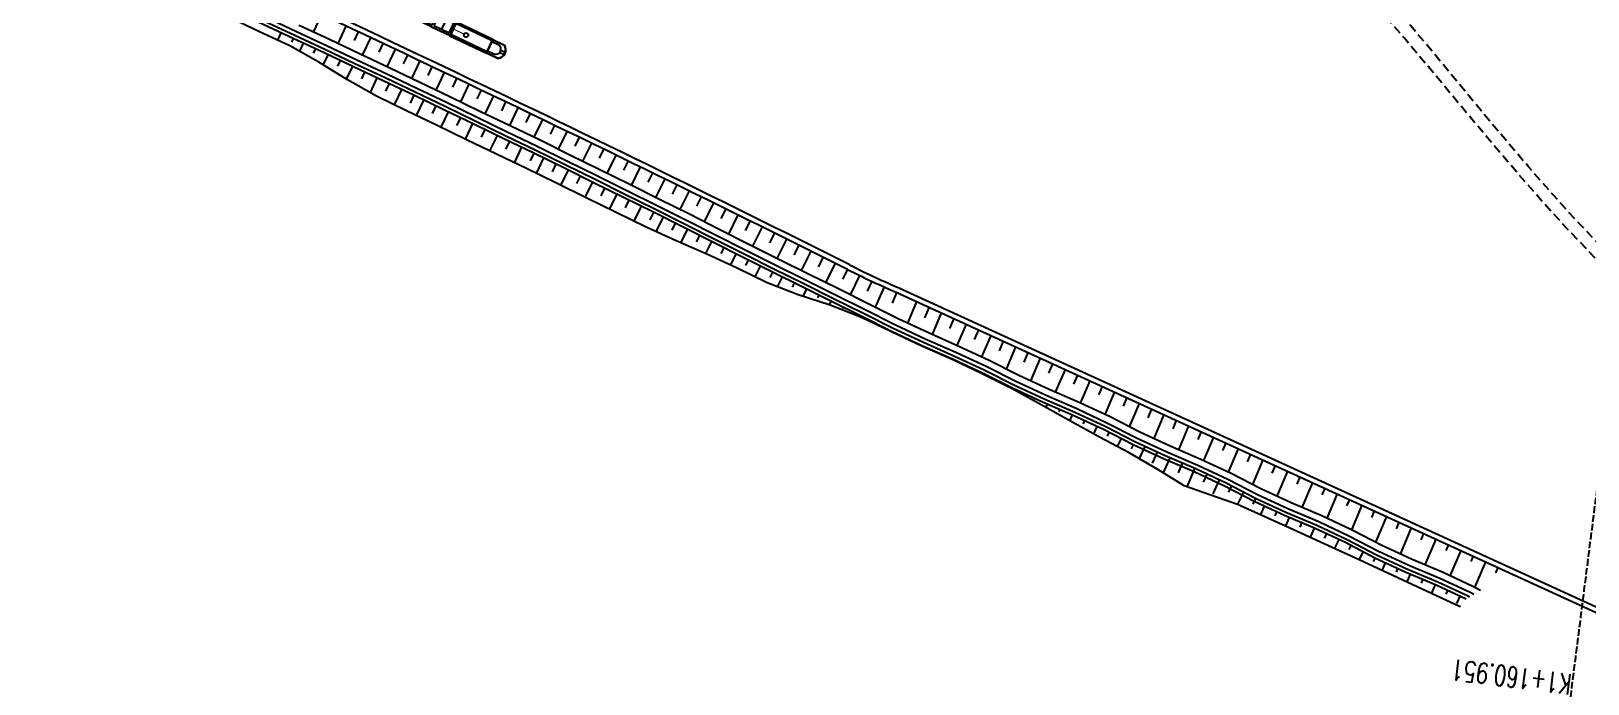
# Model space of a CAD drawing. Header units: inches. Extents: x 499362 to 502582, y 2542122 to 2545349.
# Drawn here: x 500506 to 500735.1, y 2543711.2 to 2543807.1 of the extents above; entities that cross this region are included whole.
import ezdxf
from ezdxf.enums import TextEntityAlignment as Align

# ---------------------------------------------------------------- set-up
doc = ezdxf.new("R2010")
doc.units = ezdxf.units.IN
doc.header["$MEASUREMENT"] = 0
for name, pattern in [('DASHED', [19.05, 12.7, -6.35]), ('HIDDEN', [9.525, 6.35, -3.175]), ('SuiDao_XUXIAN', [1.3, 1, -0.3])]:
    doc.linetypes.add(name, pattern=pattern)
for name, color, linetype in [('0-段落划分', 2, 'Continuous'), ('要素桩', 7, 'Continuous'), ('隧道', 6, 'Continuous')]:
    doc.layers.add(name, color=color, linetype=linetype)
doc.styles.add('GTF_XW', font='simplex1.shx', dxfattribs={"width": 0.7, "bigfont": 'hztxt.shx'})

# ---------------------------------------------------------------- blocks, each defined once
blk = doc.blocks.new('收费亭下人井')
for points in [[(462.5, -412.6), (493.5, -412.6), (493.5, -390.6), (462.5, -390.6)], [(465.5, -409.6), (490.5, -409.6), (490.5, -393.6), (465.5, -393.6)]]:
    blk.add_lwpolyline(points, close=True)
blk = doc.blocks.new('岛尾')
for p, q in [((642.6, -307.5), (642.6, -329.5)), ((642.6, -307.5), (661.6, -307.5)), ((642.6, -308), (661.4, -308)), ((642.6, -311), (652.6, -311)), ((659.9, -316.5), (667, -316.5)), ((659.9, -320.5), (667, -320.5)), ((642.6, -326), (652.6, -326)), ((642.6, -329), (661.4, -329)), ((642.6, -329.5), (661.6, -329.5))]:
    blk.add_line(p, q)
for centre, radius, start, end in [((652.6, -318.5), 7.5, 270, 90), ((654.6, -318.5), 12.5, 302.8599, 57.1401), ((654.6, -318.5), 13, 302.2042, 57.7958)]:
    blk.add_arc(centre, radius, start, end)
blk = doc.blocks.new('岛头')
for points in [[(531.4, -373.3), (531.8, -373.2), (529.9, -375.9), (528.7, -375.9), (530.6, -373.7)], [(531.4, -378.6), (531.8, -378.7), (529.9, -376), (528.7, -376), (530.6, -378.2)], [(531.8, -375.9), (533.9, -373), (536.1, -372.7), (533.9, -375.9)], [(531.8, -375.9), (533.9, -378.9), (536.1, -379.1), (533.9, -375.9)], [(538.5, -372.4), (540.5, -372.2), (537.9, -375.9), (536, -375.9)], [(538.5, -379.4), (540.5, -379.7), (537.9, -376), (536, -376)], [(540, -375.9), (542.8, -371.9), (545, -371.7), (542, -375.9)], [(540, -376), (542.8, -379.9), (545, -380.2), (542, -376)]]:
    blk.add_hatch(color=2).paths.add_polyline_path(points)
h = blk.add_hatch()
h.set_pattern_fill('DOTS', color=2, scale=0.500668, style=0)
h.set_pattern_definition([(0, (-2.891226, -791.991215), (0.0156458611, 0.0312917223), [0, -0.0312917223])])
edge = h.paths.add_edge_path()
edge.add_line((544.6, -375.9), (546.7, -370.4))
edge.add_arc((556.9, -380.1), 14.1, 136.4053, 162.4503)
edge.add_line((543.5, -375.9), (544.6, -375.9))
h = blk.add_hatch()
h.set_pattern_fill('DOTS', color=2, scale=0.500668, style=0)
h.set_pattern_definition([(0, (-2.891226, 40.1149), (0.0156458611, -0.0312917223), [0, -0.0312917223])])
edge = h.paths.add_edge_path()
edge.add_line((544.6, -376), (546.7, -381.4))
edge.add_arc((556.9, -371.7), 14.1, 197.5497, 223.5947, ccw=False)
edge.add_line((543.5, -376), (544.6, -376))
h = blk.add_hatch(color=2)
edge = h.paths.add_edge_path()
edge.add_line((546.5, -375.9), (549.5, -368.1))
edge.add_arc((561.1, -386.4), 21.7, 113.6967, 122.351, ccw=False)
edge.add_line((552.4, -366.6), (547.5, -375.9))
edge.add_line((547.5, -375.9), (546.5, -375.9))
h = blk.add_hatch(color=2)
edge = h.paths.add_edge_path()
edge.add_line((546.5, -376), (549.5, -383.8))
edge.add_arc((561.1, -365.5), 21.7, 237.649, 246.3033)
edge.add_line((552.4, -385.3), (547.5, -376))
edge.add_line((547.5, -376), (546.5, -376))
h = blk.add_hatch(color=2)
edge = h.paths.add_edge_path()
edge.add_line((549.6, -375.9), (550.8, -375.9))
edge.add_arc((562.3, -375.9), 11.5, 168.6067, 180.0025, ccw=False)
edge.add_line((551, -373.7), (549.6, -375.9))
h = blk.add_hatch(color=2)
edge = h.paths.add_edge_path()
edge.add_line((549.6, -375.9), (550.8, -375.9))
edge.add_arc((562.3, -375.9), 11.5, 179.9975, 191.3933)
edge.add_line((551, -378.2), (549.6, -375.9))
for p, q in [((553, -364.9), (558.7, -364.9)), ((558.7, -364.9), (568.7, -364.9)), ((564.7, -367.3), (564.7, -364.9)), ((566.7, -367.3), (566.7, -364.9)), ((568.7, -386.9), (568.7, -364.9)), ((553, -386.9), (558.7, -386.9)), ((558.7, -367.3), (568.7, -367.3)), ((558.7, -384.6), (568.7, -384.6)), ((558.7, -386.9), (568.7, -386.9)), ((564.7, -386.9), (564.7, -384.6)), ((566.7, -386.9), (566.7, -384.6))]:
    blk.add_line(p, q)
at = {"color": 7}
for points in [[(553, -364.9, 0.07322), (547.1, -366.6, 0.050166), (530.6, -373.6), (528.7, -375.9)], [(558.7, -364.9, -0.035902), (554, -365.9, 0.256273), (543.5, -375.9)], [(553, -386.9, -0.07322), (547.1, -385.3, -0.050166), (530.6, -378.3), (528.7, -375.9)], [(558.7, -386.9, 0.035902), (554, -386, -0.256273), (543.5, -375.9)]]:
    blk.add_lwpolyline(points, format="xyb", dxfattribs=at)
for centre, radius, start, end in [((562.4, -375.9), 11.6, 108.4985, 180), ((562.4, -375.9), 11.6, 180, 251.5015), ((562.4, -375.9), 9.38, 113.2281, 180.0227), ((562.4, -376), 9.38, 179.9773, 246.7943)]:
    blk.add_arc(centre, radius, start, end, dxfattribs=at)
blk = doc.blocks.new('A$C0F3E7B50')
blk.add_line((0, 1.6), (0, -1.6))
for points in [[(-52, 2.2), (-3.1, 2.2), (-3.1, -2.2), (-52, -2.2)], [(-52, 1.73), (-3.1, 1.73), (-3.1, -1.73), (-52, -1.73)], [(15, 2.2), (3.1, 2.2), (3.1, -2.2), (15, -2.2)], [(15, 1.73), (3.1, 1.73), (3.1, -1.73), (15, -1.73)]]:
    blk.add_lwpolyline(points, close=True)
at = {"linetype": 'HIDDEN', "const_width": 0.3}
for points in [[(-6.67, 0), (-3.1, 0)], [(6.67, 0), (3.1, 0)]]:
    blk.add_lwpolyline(points, dxfattribs=at)
for centre in [(-7.3, 0), (7.3, 0)]:
    blk.add_circle(centre, 0.631)
at = {"xscale": 0.1999999999998181, "yscale": 0.2000000000000455, "zscale": 0.2}
for name, p in [('岛头', (-165.74, 75.19)), ('收费亭下人井', (-95.6, 80.33)), ('岛尾', (-113.52, 63.71))]:
    blk.add_blockref(name, p, dxfattribs=at)
blk = doc.blocks.new('A$C3A006F90')
at = {"layer": '0-段落划分', "color": 2, "linetype": 'Continuous'}
for p, q in [((500548.73, 2543809.56), (500547.53, 2543806.99)), ((500552.35, 2543807.86), (500551.14, 2543805.29)), ((500542.78, 2543806.89), (500542.28, 2543805.81)), ((500544.59, 2543806.04), (500544.34, 2543805.5)), ((500546.05, 2543805.36), (500545.5, 2543804.18)), ((500554.16, 2543807.01), (500553.55, 2543805.73)), ((500555.97, 2543806.16), (500554.76, 2543803.59)), ((500557.78, 2543805.31), (500557.17, 2543804.02)), ((500547.86, 2543804.51), (500547.55, 2543803.86)), ((500549.67, 2543803.66), (500548.98, 2543802.2)), ((500551.48, 2543802.81), (500551.09, 2543801.97)), ((500559.59, 2543804.46), (500558.37, 2543801.88)), ((500561.4, 2543803.6), (500560.79, 2543802.32)), ((500563.2, 2543802.75), (500561.98, 2543800.17)), ((500553.29, 2543801.96), (500552.4, 2543800.07)), ((500555.1, 2543801.11), (500554.62, 2543800.1)), ((500565.01, 2543801.89), (500564.4, 2543800.6)), ((500566.82, 2543801.03), (500565.59, 2543798.45)), ((500556.91, 2543800.25), (500555.89, 2543798.1)), ((500558.72, 2543799.4), (500558.19, 2543798.28)), ((500560.52, 2543798.54), (500559.46, 2543796.28)), ((500568.62, 2543800.18), (500568.01, 2543798.88)), ((500570.43, 2543799.32), (500569.19, 2543796.72)), ((500572.23, 2543798.45), (500571.61, 2543797.15)), ((500562.33, 2543797.69), (500561.79, 2543796.55)), ((500563.78, 2543796.99), (500562.69, 2543794.72)), ((500565.58, 2543796.13), (500565.04, 2543794.99)), ((500574.04, 2543797.59), (500572.79, 2543794.98)), ((500575.84, 2543796.73), (500575.22, 2543795.42)), ((500577.65, 2543795.86), (500576.39, 2543793.24)), ((500567.39, 2543795.26), (500566.29, 2543792.99)), ((500569.19, 2543794.39), (500568.64, 2543793.26)), ((500570.99, 2543793.52), (500569.89, 2543791.25)), ((500579.45, 2543795), (500578.82, 2543793.69)), ((500581.25, 2543794.13), (500579.99, 2543791.51)), ((500572.79, 2543792.65), (500572.24, 2543791.52)), ((500574.59, 2543791.78), (500573.49, 2543789.52)), ((500583.05, 2543793.26), (500582.42, 2543791.95)), ((500584.86, 2543792.39), (500583.58, 2543789.76)), ((500586.66, 2543791.52), (500586.02, 2543790.2)), ((500576.39, 2543790.91), (500575.84, 2543789.78)), ((500578.19, 2543790.04), (500577.1, 2543787.78)), ((500579.99, 2543789.18), (500579.45, 2543788.04)), ((500588.46, 2543790.65), (500587.16, 2543787.99)), ((500590.26, 2543789.78), (500589.6, 2543788.44)), ((500592.05, 2543788.91), (500590.74, 2543786.21)), ((500581.44, 2543788.47), (500580.33, 2543786.21)), ((500583.23, 2543787.59), (500582.68, 2543786.46)), ((500585.03, 2543786.7), (500583.91, 2543784.47)), ((500593.85, 2543788.03), (500593.19, 2543786.68)), ((500595.65, 2543787.16), (500594.33, 2543784.44)), ((500586.82, 2543785.81), (500586.26, 2543784.7)), ((500588.61, 2543784.92), (500587.5, 2543782.7)), ((500597.45, 2543786.28), (500596.78, 2543784.92)), ((500599.25, 2543785.4), (500597.92, 2543782.68)), ((500601.04, 2543784.52), (500600.37, 2543783.16)), ((500590.4, 2543784.04), (500589.85, 2543782.93)), ((500592.19, 2543783.15), (500591.1, 2543780.93)), ((500593.99, 2543782.27), (500593.45, 2543781.16)), ((500602.84, 2543783.64), (500601.49, 2543780.9)), ((500604.63, 2543782.76), (500603.95, 2543781.38)), ((500595.78, 2543781.39), (500594.7, 2543779.17)), ((500597.58, 2543780.51), (500597.04, 2543779.4)), ((500599.02, 2543779.79), (500597.94, 2543777.64)), ((500606.43, 2543781.88), (500605.06, 2543779.09)), ((500608.22, 2543780.99), (500607.53, 2543779.59)), ((500610.01, 2543780.11), (500608.62, 2543777.28)), ((500600.81, 2543778.89), (500600.28, 2543777.85)), ((500602.59, 2543777.99), (500601.58, 2543776)), ((500611.81, 2543779.22), (500611.11, 2543777.8)), ((500613.6, 2543778.33), (500612.19, 2543775.49)), ((500615.39, 2543777.44), (500614.69, 2543776.02)), ((500604.37, 2543777.09), (500603.89, 2543776.15)), ((500606.15, 2543776.18), (500605.26, 2543774.41)), ((500607.94, 2543775.28), (500607.51, 2543774.43)), ((500617.18, 2543776.55), (500615.77, 2543773.7)), ((500618.97, 2543775.66), (500618.26, 2543774.24)), ((500609.73, 2543774.37), (500608.91, 2543772.75)), ((500611.51, 2543773.48), (500611.12, 2543772.69)), ((500620.76, 2543774.77), (500619.35, 2543771.93)), ((500622.55, 2543773.88), (500621.84, 2543772.46)), ((500624.34, 2543772.98), (500622.93, 2543770.15)), ((500613.3, 2543772.58), (500612.52, 2543771.02)), ((500615.09, 2543771.69), (500614.71, 2543770.91)), ((500616.53, 2543770.98), (500615.82, 2543769.55)), ((500626.13, 2543772.09), (500625.42, 2543770.68)), ((500626.13, 2543772.09), (500625.42, 2543770.68)), ((500627.92, 2543771.2), (500626.54, 2543768.35)), ((500618.32, 2543770.09), (500618.01, 2543769.46)), ((500620.11, 2543769.2), (500619.59, 2543768.14)), ((500621.91, 2543768.31), (500621.71, 2543767.91)), ((500629.73, 2543770.34), (500629.05, 2543768.89)), ((500631.55, 2543769.51), (500630.2, 2543766.52)), ((500633.37, 2543768.7), (500632.7, 2543767.15)), ((500623.7, 2543767.43), (500623.43, 2543766.89)), ((500625.49, 2543766.53), (500625.4, 2543766.35)), ((500636.32, 2543767.38), (500634.95, 2543764.18)), ((500638.14, 2543766.55), (500637.47, 2543764.99)), ((500627.28, 2543765.64), (500627.18, 2543765.44)), ((500629.06, 2543764.74), (500629.04, 2543764.69)), ((500630.85, 2543763.84), (500630.82, 2543763.77)), ((500639.95, 2543765.72), (500638.59, 2543762.51)), ((500641.77, 2543764.88), (500641.14, 2543763.39)), ((500643.59, 2543764.05), (500642.25, 2543760.91)), ((500632.64, 2543762.94), (500632.63, 2543762.92)), ((500645.41, 2543763.22), (500644.8, 2543761.78)), ((500647.23, 2543762.39), (500645.88, 2543759.22)), ((500649.05, 2543761.56), (500648.45, 2543760.14)), ((500650.87, 2543760.72), (500649.48, 2543757.45)), ((500652.69, 2543759.89), (500652.08, 2543758.46)), ((500654.51, 2543759.06), (500653.08, 2543755.71)), ((500656.33, 2543758.23), (500655.73, 2543756.83)), ((500658.15, 2543757.4), (500656.72, 2543754.05)), ((500659.97, 2543756.56), (500659.4, 2543755.24)), ((500661.79, 2543755.73), (500660.39, 2543752.45)), ((500663.61, 2543754.9), (500663.07, 2543753.63)), ((500651.89, 2543753.95), (500651.79, 2543753.75)), ((500653.7, 2543753.1), (500653.63, 2543752.95)), ((500655.52, 2543752.28), (500655.32, 2543751.82)), ((500665.43, 2543754.07), (500664.01, 2543750.76)), ((500667.25, 2543753.24), (500666.71, 2543751.98)), ((500669.07, 2543752.4), (500667.6, 2543748.97)), ((500657.36, 2543751.48), (500657.22, 2543751.16)), ((500659.19, 2543750.69), (500658.83, 2543749.84)), ((500670.89, 2543751.57), (500670.34, 2543750.29)), ((500672.71, 2543750.74), (500671.21, 2543747.22)), ((500661.01, 2543749.85), (500660.79, 2543749.37)), ((500662.82, 2543749), (500662.32, 2543747.93)), ((500664.62, 2543748.13), (500664.33, 2543747.57)), ((500674.52, 2543749.91), (500673.99, 2543748.66)), ((500676.34, 2543749.08), (500674.85, 2543745.58)), ((500678.16, 2543748.24), (500677.67, 2543747.08)), ((500666.4, 2543747.22), (500665.82, 2543746.07)), ((500668.18, 2543746.31), (500667.89, 2543745.73)), ((500669.91, 2543746.06), (500669.08, 2543744.28)), ((500679.98, 2543747.41), (500678.52, 2543743.99)), ((500681.8, 2543746.58), (500681.33, 2543745.47)), ((500683.62, 2543745.75), (500682.15, 2543742.29)), ((500671.72, 2543745.22), (500670.97, 2543743.59)), ((500673.55, 2543744.4), (500672.6, 2543742.2)), ((500675.38, 2543743.61), (500674.78, 2543742.2)), ((500685.44, 2543744.92), (500684.97, 2543743.81)), ((500687.26, 2543744.08), (500685.72, 2543740.47)), ((500689.08, 2543743.25), (500688.6, 2543742.12)), ((500677.22, 2543742.82), (500676.1, 2543740.21)), ((500679.04, 2543741.98), (500678.49, 2543740.82)), ((500680.85, 2543741.14), (500679.89, 2543739.08)), ((500690.9, 2543742.42), (500689.33, 2543738.74)), ((500692.72, 2543741.59), (500692.25, 2543740.5)), ((500682.65, 2543740.26), (500682.17, 2543739.34)), ((500684.42, 2543739.34), (500683.51, 2543737.58)), ((500694.54, 2543740.76), (500692.98, 2543737.11)), ((500696.36, 2543739.92), (500695.93, 2543738.93)), ((500698.18, 2543739.09), (500696.65, 2543735.52)), ((500686.2, 2543738.43), (500685.77, 2543737.59)), ((500687.47, 2543737.29), (500686.9, 2543736.05)), ((500689.29, 2543736.45), (500689, 2543735.84)), ((500700, 2543738.26), (500699.59, 2543737.31)), ((500701.82, 2543737.43), (500700.28, 2543733.83)), ((500703.64, 2543736.6), (500703.23, 2543735.64)), ((500691.11, 2543735.63), (500690.58, 2543734.38)), ((500692.95, 2543734.85), (500692.68, 2543734.2)), ((500694.79, 2543734.07), (500694.22, 2543732.72)), ((500705.45, 2543735.76), (500703.84, 2543731.98)), ((500707.27, 2543734.93), (500706.86, 2543733.95)), ((500709.09, 2543734.1), (500707.45, 2543730.25)), ((500696.61, 2543733.23), (500696.3, 2543732.57)), ((500698.42, 2543732.38), (500697.82, 2543731.09)), ((500710.91, 2543733.27), (500710.51, 2543732.33)), ((500712.73, 2543732.44), (500711.11, 2543728.64)), ((500714.55, 2543731.6), (500714.2, 2543730.77)), ((500700.21, 2543731.5), (500699.9, 2543730.9)), ((500701.99, 2543730.58), (500701.41, 2543729.46)), ((500703.76, 2543729.65), (500703.5, 2543729.14)), ((500716.37, 2543730.77), (500714.78, 2543727.05)), ((500718.19, 2543729.94), (500717.86, 2543729.15)), ((500705.28, 2543728.95), (500704.8, 2543727.92)), ((500707.09, 2543728.11), (500706.86, 2543727.6)), ((500708.92, 2543727.29), (500708.48, 2543726.25)), ((500720.01, 2543729.11), (500718.41, 2543725.35)), ((500721.83, 2543728.28), (500721.49, 2543727.47)), ((500710.76, 2543726.52), (500710.53, 2543725.97)), ((500712.61, 2543725.75), (500712.13, 2543724.6)), ((500714.42, 2543724.91), (500714.16, 2543724.35)), ((500716.24, 2543724.06), (500715.73, 2543722.97))]:
    blk.add_line(p, q, dxfattribs=at)
at = {"layer": '0-段落划分', "color": 2}
for p, q in [((500634.79, 2543768.9), (500740.95, 2543720.36)), ((500634.5, 2543768.21), (500740.59, 2543719.7))]:
    blk.add_line(p, q, dxfattribs=at)
at = {"layer": '0-段落划分', "color": 2, "linetype": 'DASHED', "lineweight": -3, "ltscale": 0.1, "flags": 128}
for points in [[(500760.93, 2543756.55), (500756.65, 2543759.11), (500752.5, 2543761.92), (500748.49, 2543764.98), (500744.6, 2543768.26), (500740.81, 2543771.74), (500737.1, 2543775.39), (500733.47, 2543779.18), (500729.91, 2543783.1), (500726.39, 2543787.12), (500722.9, 2543791.22), (500719.43, 2543795.37), (500715.98, 2543799.55), (500712.51, 2543803.73), (500709.03, 2543807.89), (500705.52, 2543812.01), (500701.97, 2543816.06), (500698.35, 2543820.01), (500694.68, 2543823.85), (500690.92, 2543827.54), (500687.07, 2543831.06), (500683.12, 2543834.4), (500679.05, 2543837.51), (500674.86, 2543840.38), (500670.52, 2543842.98), (500667.63, 2543844.52)], [(500760.04, 2543754.94), (500755.75, 2543757.48), (500751.61, 2543760.3), (500747.6, 2543763.35), (500743.7, 2543766.62), (500739.91, 2543770.08), (500736.2, 2543773.71), (500732.57, 2543777.49), (500728.99, 2543781.4), (500725.47, 2543785.4), (500721.97, 2543789.48), (500718.5, 2543793.61), (500715.03, 2543797.76), (500711.56, 2543801.93), (500708.08, 2543806.07), (500704.56, 2543810.17), (500701, 2543814.19), (500697.38, 2543818.13), (500693.7, 2543821.95), (500689.93, 2543825.62), (500686.08, 2543829.14), (500682.13, 2543832.45), (500678.06, 2543835.56), (500673.86, 2543838.42), (500669.53, 2543841.02), (500666.64, 2543842.55)]]:
    blk.add_lwpolyline(points, dxfattribs=at)
at = {"layer": '0-段落划分', "color": 2, "linetype": 'Continuous', "flags": 128}
for points in [[(500544.59, 2543806.04), (500540.15, 2543808.11), (500535.7, 2543810.16), (500531.24, 2543812.2), (500526.78, 2543814.24), (500526.78, 2543814.24)], [(500544.81, 2543806.5), (500540.36, 2543808.56), (500535.91, 2543810.62), (500531.45, 2543812.66), (500526.99, 2543814.7), (500526.99, 2543814.7)], [(500544.81, 2543806.5), (500540.36, 2543808.56), (500535.91, 2543810.62), (500531.45, 2543812.66), (500526.99, 2543814.7), (500526.99, 2543814.7)], [(500545.06, 2543807.04), (500540.61, 2543809.11), (500536.16, 2543811.16), (500531.7, 2543813.2), (500527.24, 2543815.24), (500527.24, 2543815.24)], [(500545.06, 2543807.04), (500540.61, 2543809.11), (500536.16, 2543811.16), (500531.7, 2543813.2), (500527.24, 2543815.24), (500527.24, 2543815.24)], [(500544.09, 2543804.96), (500539.65, 2543807.03), (500535.21, 2543809.11), (500530.78, 2543811.2), (500526.33, 2543813.26), (500526.33, 2543813.26)], [(500563.23, 2543799.58), (500558.8, 2543801.68), (500554.36, 2543803.78), (500549.92, 2543805.87), (500545.48, 2543807.95), (500545.48, 2543807.95)], [(500561.25, 2543795.4), (500556.85, 2543797.56), (500552.57, 2543799.97), (500548.38, 2543802.57), (500544.09, 2543804.96), (500544.09, 2543804.96)], [(500562.33, 2543797.69), (500557.9, 2543799.78), (500553.47, 2543801.88), (500549.03, 2543803.97), (500544.59, 2543806.04), (500544.59, 2543806.04)], [(500562.55, 2543798.14), (500558.11, 2543800.24), (500553.68, 2543802.33), (500549.25, 2543804.42), (500544.81, 2543806.5), (500544.81, 2543806.5)], [(500562.55, 2543798.14), (500558.11, 2543800.24), (500553.68, 2543802.33), (500549.25, 2543804.42), (500544.81, 2543806.5), (500544.81, 2543806.5)], [(500562.8, 2543798.68), (500558.37, 2543800.78), (500553.94, 2543802.87), (500549.5, 2543804.96), (500545.06, 2543807.04), (500545.06, 2543807.04)], [(500562.8, 2543798.68), (500558.37, 2543800.78), (500553.94, 2543802.87), (500549.5, 2543804.96), (500545.06, 2543807.04), (500545.06, 2543807.04)], [(500580.21, 2543789.63), (500575.79, 2543791.75), (500571.38, 2543793.89), (500566.97, 2543796.02), (500562.55, 2543798.14), (500562.55, 2543798.14)], [(500580.21, 2543789.63), (500575.79, 2543791.75), (500571.38, 2543793.89), (500566.97, 2543796.02), (500562.55, 2543798.14), (500562.55, 2543798.14)], [(500580.47, 2543790.17), (500576.05, 2543792.29), (500571.64, 2543794.43), (500567.22, 2543796.56), (500562.8, 2543798.68), (500562.8, 2543798.68)], [(500580.47, 2543790.17), (500576.05, 2543792.29), (500571.64, 2543794.43), (500567.22, 2543796.56), (500562.8, 2543798.68), (500562.8, 2543798.68)], [(500580.91, 2543791.07), (500576.49, 2543793.2), (500572.07, 2543795.33), (500567.65, 2543797.47), (500563.23, 2543799.58), (500563.23, 2543799.58)], [(500579.99, 2543789.18), (500575.58, 2543791.3), (500571.16, 2543793.43), (500566.75, 2543795.57), (500562.33, 2543797.69), (500562.33, 2543797.69)], [(500578.9, 2543786.91), (500574.49, 2543789.04), (500570.08, 2543791.16), (500565.67, 2543793.29), (500561.25, 2543795.4), (500561.25, 2543795.4)], [(500597.58, 2543780.51), (500593.18, 2543782.67), (500588.79, 2543784.84), (500584.4, 2543787.02), (500579.99, 2543789.18), (500579.99, 2543789.18)], [(500597.8, 2543780.96), (500593.4, 2543783.11), (500589, 2543785.29), (500584.61, 2543787.47), (500580.21, 2543789.63), (500580.21, 2543789.63)], [(500597.8, 2543780.96), (500593.4, 2543783.11), (500589, 2543785.29), (500584.61, 2543787.47), (500580.21, 2543789.63), (500580.21, 2543789.63)], [(500598.06, 2543781.5), (500593.66, 2543783.65), (500589.27, 2543785.83), (500584.87, 2543788.01), (500580.47, 2543790.17), (500580.47, 2543790.17)], [(500598.06, 2543781.5), (500593.66, 2543783.65), (500589.27, 2543785.83), (500584.87, 2543788.01), (500580.47, 2543790.17), (500580.47, 2543790.17)], [(500598.5, 2543782.39), (500594.1, 2543784.55), (500589.7, 2543786.73), (500585.31, 2543788.91), (500580.91, 2543791.07), (500580.91, 2543791.07)], [(500596.5, 2543778.29), (500592.1, 2543780.44), (500587.7, 2543782.6), (500583.31, 2543784.77), (500578.9, 2543786.91), (500578.9, 2543786.91)], [(500616.03, 2543773.57), (500611.64, 2543775.76), (500607.26, 2543777.97), (500602.89, 2543780.2), (500598.5, 2543782.39), (500598.5, 2543782.39)], [(500615.09, 2543771.69), (500610.71, 2543773.88), (500606.33, 2543776.09), (500601.96, 2543778.31), (500597.58, 2543780.51), (500597.58, 2543780.51)], [(500615.32, 2543772.14), (500610.93, 2543774.33), (500606.55, 2543776.54), (500602.18, 2543778.76), (500597.8, 2543780.96), (500597.8, 2543780.96)], [(500615.32, 2543772.14), (500610.93, 2543774.33), (500606.55, 2543776.54), (500602.18, 2543778.76), (500597.8, 2543780.96), (500597.8, 2543780.96)], [(500615.58, 2543772.68), (500611.19, 2543774.86), (500606.82, 2543777.07), (500602.45, 2543779.3), (500598.06, 2543781.5), (500598.06, 2543781.5)], [(500615.58, 2543772.68), (500611.19, 2543774.86), (500606.82, 2543777.07), (500602.45, 2543779.3), (500598.06, 2543781.5), (500598.06, 2543781.5)], [(500614.32, 2543770.14), (500609.92, 2543772.29), (500605.46, 2543774.32), (500600.96, 2543776.27), (500596.5, 2543778.29), (500596.5, 2543778.29)], [(500633.58, 2543764.82), (500629.2, 2543767.02), (500624.82, 2543769.22), (500620.42, 2543771.39), (500616.03, 2543773.57), (500616.03, 2543773.57)], [(500632.64, 2543762.94), (500628.26, 2543765.15), (500623.87, 2543767.34), (500619.48, 2543769.52), (500615.09, 2543771.69), (500615.09, 2543771.69)], [(500632.86, 2543763.39), (500628.48, 2543765.59), (500624.1, 2543767.78), (500619.71, 2543769.96), (500615.32, 2543772.14), (500615.32, 2543772.14)], [(500632.86, 2543763.39), (500628.48, 2543765.59), (500624.1, 2543767.78), (500619.71, 2543769.96), (500615.32, 2543772.14), (500615.32, 2543772.14)], [(500633.13, 2543763.92), (500628.75, 2543766.13), (500624.37, 2543768.32), (500619.98, 2543770.5), (500615.58, 2543772.68), (500615.58, 2543772.68)], [(500633.13, 2543763.92), (500628.75, 2543766.13), (500624.37, 2543768.32), (500619.98, 2543770.5), (500615.58, 2543772.68), (500615.58, 2543772.68)], [(500632.62, 2543762.91), (500628.2, 2543765.03), (500623.62, 2543766.83), (500618.91, 2543768.36), (500614.32, 2543770.14), (500614.32, 2543770.14)], [(500650.91, 2543755.61), (500646.53, 2543757.81), (500642.08, 2543759.89), (500637.58, 2543761.86), (500633.13, 2543763.92), (500633.13, 2543763.92)], [(500650.91, 2543755.61), (500646.53, 2543757.81), (500642.08, 2543759.89), (500637.58, 2543761.86), (500633.13, 2543763.92), (500633.13, 2543763.92)], [(500651.37, 2543756.5), (500646.98, 2543758.7), (500642.54, 2543760.78), (500638.04, 2543762.76), (500633.58, 2543764.82), (500633.58, 2543764.82)], [(500650.35, 2543754.53), (500645.98, 2543756.73), (500641.54, 2543758.83), (500637.06, 2543760.83), (500632.62, 2543762.91), (500632.62, 2543762.91)], [(500650.41, 2543754.63), (500646.03, 2543756.83), (500641.58, 2543758.91), (500637.09, 2543760.88), (500632.64, 2543762.94), (500632.64, 2543762.94)], [(500650.63, 2543755.08), (500646.26, 2543757.28), (500641.81, 2543759.36), (500637.31, 2543761.33), (500632.86, 2543763.39), (500632.86, 2543763.39)], [(500650.63, 2543755.08), (500646.26, 2543757.28), (500641.81, 2543759.36), (500637.31, 2543761.33), (500632.86, 2543763.39), (500632.86, 2543763.39)], [(500667.58, 2543745.15), (500663.24, 2543747.43), (500658.94, 2543749.78), (500654.66, 2543752.19), (500650.35, 2543754.53), (500650.35, 2543754.53)], [(500668.18, 2543746.31), (500663.81, 2543748.54), (500659.37, 2543750.61), (500654.86, 2543752.57), (500650.41, 2543754.63), (500650.41, 2543754.63)], [(500668.41, 2543746.75), (500664.04, 2543748.98), (500659.6, 2543751.06), (500655.09, 2543753.01), (500650.63, 2543755.08), (500650.63, 2543755.08)], [(500668.41, 2543746.75), (500664.04, 2543748.98), (500659.6, 2543751.06), (500655.09, 2543753.01), (500650.63, 2543755.08), (500650.63, 2543755.08)], [(500668.69, 2543747.29), (500664.32, 2543749.51), (500659.87, 2543751.59), (500655.36, 2543753.55), (500650.91, 2543755.61), (500650.91, 2543755.61)], [(500668.69, 2543747.29), (500664.32, 2543749.51), (500659.87, 2543751.59), (500655.36, 2543753.55), (500650.91, 2543755.61), (500650.91, 2543755.61)], [(500669.15, 2543748.17), (500664.78, 2543750.4), (500660.33, 2543752.48), (500655.82, 2543754.44), (500651.37, 2543756.5), (500651.37, 2543756.5)], [(500686.95, 2543739.84), (500682.59, 2543742.09), (500678.13, 2543744.17), (500673.61, 2543746.11), (500669.15, 2543748.17), (500669.15, 2543748.17)], [(500685.97, 2543737.98), (500681.61, 2543740.23), (500677.16, 2543742.31), (500672.64, 2543744.25), (500668.18, 2543746.31), (500668.18, 2543746.31)], [(500686.2, 2543738.43), (500681.84, 2543740.68), (500677.39, 2543742.75), (500672.87, 2543744.69), (500668.41, 2543746.75), (500668.41, 2543746.75)], [(500686.2, 2543738.43), (500681.84, 2543740.68), (500677.39, 2543742.75), (500672.87, 2543744.69), (500668.41, 2543746.75), (500668.41, 2543746.75)], [(500686.48, 2543738.96), (500682.12, 2543741.21), (500677.67, 2543743.28), (500673.15, 2543745.22), (500668.69, 2543747.29), (500668.69, 2543747.29)], [(500686.48, 2543738.96), (500682.12, 2543741.21), (500677.67, 2543743.28), (500673.15, 2543745.22), (500668.69, 2543747.29), (500668.69, 2543747.29)], [(500675.55, 2543740.37), (500671.82, 2543742.69), (500667.58, 2543745.15), (500667.58, 2543745.15)], [(500675.55, 2543740.37), (500683.51, 2543737.58), (500690.58, 2543734.38), (500701.41, 2543729.46), (500715.66, 2543722.82), (500716.34, 2543722.53)], [(500704.28, 2543730.62), (500699.93, 2543732.89), (500695.48, 2543734.97), (500690.94, 2543736.89), (500686.48, 2543738.96), (500686.48, 2543738.96)], [(500704.28, 2543730.62), (500699.93, 2543732.89), (500695.48, 2543734.97), (500690.94, 2543736.89), (500686.48, 2543738.96), (500686.48, 2543738.96)], [(500704.75, 2543731.5), (500700.4, 2543733.77), (500695.95, 2543735.85), (500691.41, 2543737.78), (500686.95, 2543739.84), (500686.95, 2543739.84)], [(500703.76, 2543729.65), (500699.41, 2543731.92), (500694.96, 2543734), (500690.42, 2543735.92), (500685.97, 2543737.98), (500685.97, 2543737.98)], [(500704, 2543730.09), (500699.65, 2543732.36), (500695.19, 2543734.44), (500690.66, 2543736.36), (500686.2, 2543738.43), (500686.2, 2543738.43)], [(500704, 2543730.09), (500699.65, 2543732.36), (500695.19, 2543734.44), (500690.66, 2543736.36), (500686.2, 2543738.43), (500686.2, 2543738.43)], [(500717.19, 2543723.62), (500712.77, 2543725.68), (500708.22, 2543727.59), (500703.76, 2543729.65), (500703.76, 2543729.65)], [(500717.69, 2543723.92), (500717.46, 2543724.04), (500713.01, 2543726.12), (500708.46, 2543728.03), (500704, 2543730.09), (500704, 2543730.09)], [(500717.69, 2543723.92), (500717.46, 2543724.04), (500713.01, 2543726.12), (500708.46, 2543728.03), (500704, 2543730.09), (500704, 2543730.09)], [(500718.29, 2543724.28), (500717.75, 2543724.57), (500713.29, 2543726.65), (500708.74, 2543728.55), (500704.28, 2543730.62), (500704.28, 2543730.62)], [(500718.29, 2543724.28), (500717.75, 2543724.57), (500713.29, 2543726.65), (500708.74, 2543728.55), (500704.28, 2543730.62), (500704.28, 2543730.62)], [(500719.29, 2543724.88), (500718.23, 2543725.45), (500713.77, 2543727.53), (500709.22, 2543729.43), (500704.75, 2543731.5), (500704.75, 2543731.5)]]:
    blk.add_lwpolyline(points, dxfattribs=at)
at = {"layer": '0-段落划分', "color": 2}
for centre, radius, start, end in [((499218.53, 2540962.97), 3142.05, 63.38537, 65.81002), ((499218.53, 2540962.97), 3142.8, 63.38537, 65.81002), ((500693.66, 2543906.87), 150.75, 243.3854, 246.8904), ((500693.66, 2543906.87), 150, 243.3854, 246.8904)]:
    blk.add_arc(centre, radius, start, end, dxfattribs=at)
at = {"layer": '0-段落划分', "color": 2, "lineweight": -3, "xscale": 0.5000000002695671, "yscale": 0.4999999999198552, "zscale": 0.5, "rotation": 334.6301110829051}
blk.add_blockref('A$C0F3E7B50', (500566.73, 2543808.11), dxfattribs=at)

msp = doc.modelspace()

# ---------------------------------------------------------------- linework, layer by layer
at = {"layer": '隧道', "linetype": 'SuiDao_XUXIAN', "flags": 128}
msp.add_lwpolyline([(500744.74, 2543546.66), (500744.37, 2543547.61), (500744, 2543548.56), (500743.63, 2543549.52), (500743.27, 2543550.48), (500742.91, 2543551.44), (500742.55, 2543552.4), (500742.2, 2543553.36), (500741.85, 2543554.32), (500741.51, 2543555.29), (500741.16, 2543556.25), (500740.83, 2543557.22), (500740.49, 2543558.19), (500740.17, 2543559.16), (500739.84, 2543560.13), (500739.52, 2543561.1), (500739.2, 2543562.07), (500738.89, 2543563.05), (500738.58, 2543564.02), (500738.27, 2543565), (500737.97, 2543565.98), (500737.67, 2543566.96), (500737.38, 2543567.94), (500737.09, 2543568.92), (500736.8, 2543569.91), (500736.52, 2543570.89), (500736.24, 2543571.87), (500735.97, 2543572.86), (500735.7, 2543573.85), (500735.43, 2543574.84), (500735.17, 2543575.83), (500734.91, 2543576.82), (500734.66, 2543577.81), (500734.41, 2543578.8), (500734.16, 2543579.8), (500733.92, 2543580.79), (500733.68, 2543581.79), (500733.44, 2543582.78), (500733.21, 2543583.78), (500732.99, 2543584.78), (500732.76, 2543585.78), (500732.54, 2543586.78), (500732.33, 2543587.78), (500732.12, 2543588.78), (500731.91, 2543589.79), (500731.71, 2543590.79), (500731.51, 2543591.8), (500731.32, 2543592.8), (500731.13, 2543593.81), (500730.94, 2543594.81), (500730.76, 2543595.82), (500730.58, 2543596.83), (500730.4, 2543597.84), (500730.23, 2543598.85), (500730.07, 2543599.86), (500729.91, 2543600.87), (500729.75, 2543601.88), (500729.59, 2543602.89), (500729.44, 2543603.91), (500729.3, 2543604.92), (500729.15, 2543605.93), (500729.02, 2543606.95), (500728.88, 2543607.96), (500728.75, 2543608.98), (500728.63, 2543610), (500728.51, 2543611.01), (500728.39, 2543612.03), (500728.27, 2543613.05), (500728.16, 2543614.07), (500728.06, 2543615.08), (500727.96, 2543616.1), (500727.86, 2543617.12), (500727.77, 2543618.14), (500727.68, 2543619.16), (500727.59, 2543620.18), (500727.51, 2543621.2), (500727.43, 2543622.23), (500727.36, 2543623.25), (500727.29, 2543624.27), (500727.23, 2543625.29), (500727.17, 2543626.31), (500727.11, 2543627.33), (500727.06, 2543628.36), (500727.01, 2543629.38), (500726.97, 2543630.4), (500726.93, 2543631.43), (500726.89, 2543632.45), (500726.86, 2543633.47), (500726.83, 2543634.5), (500726.81, 2543635.52), (500726.79, 2543636.54), (500726.77, 2543637.57), (500726.76, 2543638.59), (500726.75, 2543639.62), (500726.75, 2543640.64), (500726.75, 2543641.66), (500726.75, 2543642.68), (500726.76, 2543643.71), (500726.77, 2543644.73), (500726.79, 2543645.75), (500726.81, 2543646.77), (500726.83, 2543647.79), (500726.86, 2543648.81), (500726.89, 2543649.83), (500726.92, 2543650.85), (500726.96, 2543651.87), (500727, 2543652.89), (500727.04, 2543653.9), (500727.08, 2543654.92), (500727.13, 2543655.94), (500727.19, 2543656.95), (500727.24, 2543657.97), (500727.3, 2543658.99), (500727.36, 2543660), (500727.42, 2543661.01), (500727.49, 2543662.03), (500727.56, 2543663.04), (500727.63, 2543664.05), (500727.7, 2543665.07), (500727.78, 2543666.08), (500727.86, 2543667.09), (500727.94, 2543668.1), (500728.02, 2543669.11), (500728.11, 2543670.12), (500728.19, 2543671.13), (500728.28, 2543672.14), (500728.37, 2543673.15), (500728.47, 2543674.15), (500728.56, 2543675.16), (500728.66, 2543676.17), (500728.76, 2543677.17), (500728.86, 2543678.18), (500728.96, 2543679.18), (500729.07, 2543680.19), (500729.17, 2543681.19), (500729.28, 2543682.19), (500729.39, 2543683.2), (500729.5, 2543684.2), (500729.61, 2543685.2), (500729.73, 2543686.2), (500729.84, 2543687.2), (500729.95, 2543688.2), (500730.07, 2543689.2), (500730.19, 2543690.2), (500730.31, 2543691.2), (500730.43, 2543692.2), (500730.55, 2543693.2), (500730.67, 2543694.2), (500730.79, 2543695.19), (500730.91, 2543696.19), (500731.03, 2543697.19), (500731.16, 2543698.18), (500731.28, 2543699.18), (500731.41, 2543700.17), (500731.53, 2543701.17), (500731.66, 2543702.16), (500731.78, 2543703.16), (500731.91, 2543704.15), (500732.03, 2543705.14), (500732.16, 2543706.14), (500732.29, 2543707.13), (500732.41, 2543708.12), (500732.54, 2543709.11), (500732.67, 2543710.1), (500732.79, 2543711.1), (500732.92, 2543712.09), (500733.04, 2543713.08), (500733.17, 2543714.07), (500733.3, 2543715.06), (500733.42, 2543716.06), (500733.55, 2543717.05), (500733.68, 2543718.04), (500733.8, 2543719.03), (500733.93, 2543720.02), (500734.06, 2543721.02), (500734.18, 2543722.01), (500734.31, 2543723), (500734.43, 2543723.99), (500734.56, 2543724.98), (500734.69, 2543725.98), (500734.81, 2543726.97), (500734.94, 2543727.96), (500735.07, 2543728.95), (500735.19, 2543729.94), (500735.32, 2543730.94), (500735.44, 2543731.93), (500735.57, 2543732.92), (500735.7, 2543733.91), (500735.82, 2543734.9), (500735.95, 2543735.9), (500736.08, 2543736.89), (500736.2, 2543737.88), (500736.33, 2543738.87), (500736.45, 2543739.86), (500736.58, 2543740.86), (500736.71, 2543741.85), (500736.83, 2543742.84), (500736.96, 2543743.83), (500737.09, 2543744.82), (500737.21, 2543745.82), (500737.34, 2543746.81), (500737.46, 2543747.8), (500737.59, 2543748.79), (500737.72, 2543749.78), (500737.84, 2543750.78), (500737.97, 2543751.77), (500738.1, 2543752.76), (500738.22, 2543753.75), (500738.35, 2543754.74), (500738.48, 2543755.74), (500738.6, 2543756.73), (500738.73, 2543757.72), (500738.85, 2543758.71), (500738.98, 2543759.7), (500739.11, 2543760.7), (500739.23, 2543761.69), (500739.36, 2543762.68), (500739.49, 2543763.67), (500739.61, 2543764.66), (500739.74, 2543765.66), (500739.86, 2543766.65), (500739.99, 2543767.64), (500740.12, 2543768.63), (500740.24, 2543769.62), (500740.37, 2543770.62), (500740.5, 2543771.61), (500740.62, 2543772.6), (500740.75, 2543773.59), (500740.87, 2543774.58), (500741, 2543775.58), (500741.13, 2543776.57), (500741.25, 2543777.56), (500741.38, 2543778.55), (500741.51, 2543779.54), (500741.63, 2543780.54), (500741.76, 2543781.53), (500741.88, 2543782.52), (500742.01, 2543783.51), (500742.14, 2543784.5), (500742.26, 2543785.5), (500742.39, 2543786.49), (500742.52, 2543787.48), (500742.64, 2543788.47), (500742.77, 2543789.46), (500742.9, 2543790.46), (500743.02, 2543791.45), (500743.15, 2543792.44), (500743.27, 2543793.43), (500743.4, 2543794.42), (500743.53, 2543795.42), (500743.65, 2543796.41), (500743.78, 2543797.4), (500743.91, 2543798.39), (500744.03, 2543799.38), (500744.16, 2543800.38), (500744.28, 2543801.37), (500744.41, 2543802.36), (500744.54, 2543803.35), (500744.66, 2543804.34), (500744.79, 2543805.34), (500744.92, 2543806.33), (500745.04, 2543807.32), (500745.17, 2543808.31), (500745.29, 2543809.3), (500745.42, 2543810.3), (500745.55, 2543811.29), (500745.67, 2543812.28), (500745.8, 2543813.27), (500745.93, 2543814.26), (500746.05, 2543815.26), (500746.18, 2543816.25), (500746.31, 2543817.24), (500746.43, 2543818.23), (500746.56, 2543819.22), (500746.68, 2543820.22), (500746.81, 2543821.21), (500746.94, 2543822.2), (500747.06, 2543823.19), (500747.19, 2543824.18), (500747.32, 2543825.18), (500747.44, 2543826.17), (500747.57, 2543827.16), (500747.69, 2543828.15), (500747.82, 2543829.14), (500747.95, 2543830.14), (500748.07, 2543831.13), (500748.2, 2543832.12), (500748.33, 2543833.11), (500748.45, 2543834.1), (500748.58, 2543835.1), (500748.7, 2543836.09), (500748.83, 2543837.08), (500748.96, 2543838.07), (500749.08, 2543839.06), (500749.21, 2543840.06), (500749.34, 2543841.05), (500749.46, 2543842.04), (500749.59, 2543843.03), (500749.71, 2543844.02), (500749.84, 2543845.02), (500749.97, 2543846.01), (500750.09, 2543847), (500750.22, 2543847.99), (500750.35, 2543848.98), (500750.47, 2543849.98), (500750.6, 2543850.97), (500750.73, 2543851.96), (500750.85, 2543852.95), (500750.98, 2543853.94), (500751.1, 2543854.94), (500751.23, 2543855.93), (500751.36, 2543856.92), (500751.48, 2543857.91), (500751.61, 2543858.9), (500751.74, 2543859.9), (500751.86, 2543860.89), (500751.99, 2543861.88), (500752.11, 2543862.87), (500752.24, 2543863.86), (500752.37, 2543864.86), (500752.49, 2543865.85), (500752.62, 2543866.84), (500752.75, 2543867.83), (500752.87, 2543868.82), (500753, 2543869.82), (500753.12, 2543870.81), (500753.25, 2543871.8), (500753.38, 2543872.79), (500753.5, 2543873.78), (500753.63, 2543874.78), (500753.76, 2543875.77), (500753.88, 2543876.76), (500754.01, 2543877.75), (500754.13, 2543878.74), (500754.26, 2543879.74), (500754.39, 2543880.73), (500754.51, 2543881.72), (500754.64, 2543882.71), (500754.77, 2543883.7), (500754.89, 2543884.7), (500755.02, 2543885.69), (500755.15, 2543886.68), (500755.27, 2543887.67), (500755.4, 2543888.66), (500755.52, 2543889.66), (500755.65, 2543890.65), (500755.78, 2543891.64), (500755.9, 2543892.63), (500756.03, 2543893.62), (500756.16, 2543894.62), (500756.28, 2543895.61), (500756.41, 2543896.6), (500756.53, 2543897.59), (500756.66, 2543898.58), (500756.79, 2543899.58), (500756.91, 2543900.57), (500757.04, 2543901.56), (500757.17, 2543902.55), (500757.29, 2543903.54), (500757.42, 2543904.54), (500757.54, 2543905.53), (500757.67, 2543906.52), (500757.8, 2543907.51), (500757.92, 2543908.5), (500758.05, 2543909.5), (500758.18, 2543910.49), (500758.3, 2543911.48), (500758.43, 2543912.47), (500758.55, 2543913.46), (500758.68, 2543914.46), (500758.81, 2543915.45), (500758.93, 2543916.44), (500759.06, 2543917.43), (500759.19, 2543918.42), (500759.31, 2543919.42), (500759.44, 2543920.41), (500759.57, 2543921.4), (500759.69, 2543922.39), (500759.82, 2543923.38), (500759.94, 2543924.38), (500760.07, 2543925.37), (500760.2, 2543926.36), (500760.32, 2543927.35), (500760.45, 2543928.34), (500760.58, 2543929.34), (500760.7, 2543930.33), (500760.83, 2543931.32), (500760.95, 2543932.31), (500761.08, 2543933.3), (500761.21, 2543934.3), (500761.33, 2543935.29), (500761.46, 2543936.28), (500761.59, 2543937.27), (500761.71, 2543938.26), (500761.84, 2543939.25), (500761.96, 2543940.25), (500762.09, 2543941.24), (500762.22, 2543942.23), (500762.34, 2543943.22), (500762.47, 2543944.21), (500762.6, 2543945.21), (500762.72, 2543946.2), (500762.85, 2543947.19), (500762.98, 2543948.18), (500763.1, 2543949.17), (500763.23, 2543950.17), (500763.35, 2543951.16), (500763.48, 2543952.15), (500763.61, 2543953.14), (500763.73, 2543954.13), (500763.86, 2543955.13), (500763.99, 2543956.12), (500764.11, 2543957.11), (500764.24, 2543958.1), (500764.36, 2543959.09), (500764.49, 2543960.09), (500764.62, 2543961.08), (500764.74, 2543962.07), (500764.87, 2543963.06), (500765, 2543964.05), (500765.12, 2543965.05), (500765.25, 2543966.04), (500765.37, 2543967.03), (500765.5, 2543968.02), (500765.63, 2543969.01), (500765.75, 2543970.01), (500765.88, 2543971), (500766.01, 2543971.99), (500766.13, 2543972.98), (500766.26, 2543973.97), (500766.38, 2543974.97), (500766.51, 2543975.96), (500766.64, 2543976.95), (500766.76, 2543977.94), (500766.89, 2543978.93), (500767.02, 2543979.93), (500767.14, 2543980.92), (500767.27, 2543981.91), (500767.4, 2543982.9), (500767.52, 2543983.89), (500767.65, 2543984.89), (500767.77, 2543985.88), (500767.9, 2543986.87), (500768.03, 2543987.86), (500768.15, 2543988.85), (500768.28, 2543989.85), (500768.41, 2543990.84), (500768.53, 2543991.83), (500768.66, 2543992.82), (500768.78, 2543993.81), (500768.91, 2543994.81)], dxfattribs=at)

# ---------------------------------------------------------------- block references
at = {"layer": '0-段落划分'}
msp.add_blockref('A$C3A006F90', (0, 0), dxfattribs=at)

# ---------------------------------------------------------------- texts
at = {"layer": '要素桩', "style": 'GTF_XW', "width": 0.7}
msp.add_text('K1+160.951', height=3, rotation=172.7449, dxfattribs=at).set_placement((500723.86, 2543712.18), align=Align.MIDDLE)

doc.saveas('drawing.dxf')
